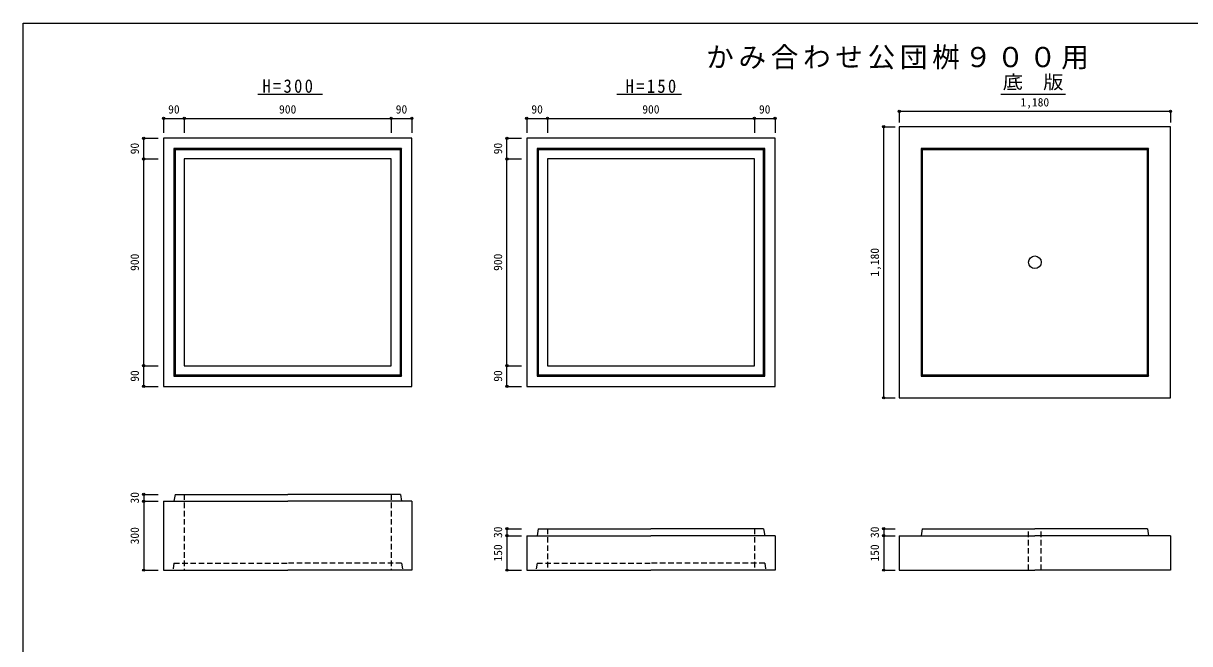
# Model space of a CAD drawing. Units: millimetres at full size, sheet at 1:20. Extents: x -3925 to 3915, y -2795 to 2605.
# Drawn here: x -3925 to 1148, y -95 to 2605 of the extents above; entities that cross this region are included whole.
import ezdxf
from ezdxf.enums import TextEntityAlignment as Align

# ---------------------------------------------------------------- set-up
doc = ezdxf.new("R2010")
doc.units = ezdxf.units.MM
doc.header["$LTSCALE"] = 20
doc.header["$PDMODE"] = 32
doc.header["$PDSIZE"] = 10
doc.linetypes.add('DASHED1', pattern=[1.8, 1.2, -0.6])
for name, color, linetype in [('0-1_躯体', 3, 'DASHED1'), ('0-3_建具', 7, 'Continuous'), ('F-0_F-0ﾚｲﾔ', 2, 'Continuous')]:
    doc.layers.add(name, color=color, linetype=linetype)
doc.styles.add('ＭＳ ゴシック', font='')
doc.styles.get('ＭＳ ゴシック').set_extended_font_data('MS Gothic')

msp = doc.modelspace()

# ---------------------------------------------------------------- linework, layer by layer
at = {"layer": '0-1_躯体', "linetype": 'Continuous'}
for p, q in [((-3270.33, 2059.74), (-3265.33, 2054.74)), ((-2280.33, 2059.74), (-2285.33, 2054.74)), ((-1690.33, 2059.74), (-1685.33, 2054.74)), ((-700.33, 2059.74), (-705.33, 2054.74)), ((-20.33, 2059.74), (-15.33, 2054.74)), ((969.67, 2059.74), (964.67, 2054.74)), ((-3265.33, 1074.74), (-3270.33, 1069.74)), ((-2285.33, 1074.74), (-2280.33, 1069.74)), ((-1685.33, 1074.74), (-1690.33, 1069.74)), ((-705.33, 1074.74), (-700.33, 1069.74)), ((-15.33, 1074.74), (-20.33, 1069.74)), ((964.67, 1074.74), (969.67, 1069.74)), ((-3315.33, 524.74), (-3315.33, 224.74)), ((-3315.33, 524.74), (-2775.33, 524.74)), ((-3265.33, 554.74), (-3270.33, 524.74)), ((-3265.33, 554.74), (-2775.33, 554.74)), ((-2285.33, 554.74), (-2775.33, 554.74)), ((-2235.33, 524.74), (-2775.33, 524.74)), ((-2285.33, 554.74), (-2280.33, 524.74)), ((-2235.33, 524.74), (-2235.33, 224.74)), ((-1735.33, 374.74), (-1735.33, 224.74)), ((-1735.33, 374.74), (-1195.33, 374.74)), ((-1685.33, 404.74), (-1690.33, 374.74)), ((-1685.33, 404.74), (-1195.33, 404.74)), ((-705.33, 404.74), (-1195.33, 404.74)), ((-655.33, 374.74), (-1195.33, 374.74)), ((-705.33, 404.74), (-700.33, 374.74)), ((-655.33, 374.74), (-655.33, 224.74)), ((-115.33, 374.74), (-115.33, 224.74)), ((-115.33, 374.74), (474.67, 374.74)), ((-15.33, 404.74), (-20.33, 374.74)), ((-15.33, 404.74), (474.67, 404.74)), ((964.67, 404.74), (474.67, 404.74)), ((1064.67, 374.74), (474.67, 374.74)), ((964.67, 404.74), (969.67, 374.74)), ((1064.67, 374.74), (1064.67, 224.74)), ((-3315.33, 224.74), (-2775.33, 224.74)), ((-2235.33, 224.74), (-2775.33, 224.74)), ((-1735.33, 224.74), (-1195.33, 224.74)), ((-655.33, 224.74), (-1195.33, 224.74)), ((-115.33, 224.74), (474.67, 224.74)), ((1064.67, 224.74), (474.67, 224.74))]:
    msp.add_line(p, q, dxfattribs=at)
at = {"layer": '0-1_躯体'}
for p, q in [((-3225.33, 554.74), (-3225.33, 224.74)), ((-2325.33, 554.74), (-2325.33, 224.74)), ((-1645.33, 404.74), (-1645.33, 224.74)), ((-745.33, 404.74), (-745.33, 224.74)), ((447.17, 224.74), (447.17, 404.74)), ((502.17, 224.74), (502.17, 404.74)), ((-3270.33, 254.74), (-3275.33, 224.74)), ((-3270.33, 254.74), (-2775.33, 254.74)), ((-2280.33, 254.74), (-2775.33, 254.74)), ((-2280.33, 254.74), (-2275.33, 224.74)), ((-1690.33, 254.74), (-1695.33, 224.74)), ((-1690.33, 254.74), (-1195.33, 254.74)), ((-700.33, 254.74), (-1195.33, 254.74)), ((-700.33, 254.74), (-695.33, 224.74))]:
    msp.add_line(p, q, dxfattribs=at)
at = {"layer": '0-1_躯体', "linetype": 'Continuous'}
for points in [[(-115.33, 974.74), (1064.67, 974.74), (1064.67, 2154.74), (-115.33, 2154.74)], [(-3315.33, 1024.74), (-2235.33, 1024.74), (-2235.33, 2104.74), (-3315.33, 2104.74)], [(-1735.33, 1024.74), (-655.33, 1024.74), (-655.33, 2104.74), (-1735.33, 2104.74)], [(-3270.33, 1069.74), (-2280.33, 1069.74), (-2280.33, 2059.74), (-3270.33, 2059.74)], [(-3265.33, 1074.74), (-2285.33, 1074.74), (-2285.33, 2054.74), (-3265.33, 2054.74)], [(-1690.33, 1069.74), (-700.33, 1069.74), (-700.33, 2059.74), (-1690.33, 2059.74)], [(-1685.33, 1074.74), (-705.33, 1074.74), (-705.33, 2054.74), (-1685.33, 2054.74)], [(-20.33, 1069.74), (969.67, 1069.74), (969.67, 2059.74), (-20.33, 2059.74)], [(-15.33, 1074.74), (964.67, 1074.74), (964.67, 2054.74), (-15.33, 2054.74)], [(-3225.33, 1114.74), (-2325.33, 1114.74), (-2325.33, 2014.74), (-3225.33, 2014.74)], [(-1645.33, 1114.74), (-745.33, 1114.74), (-745.33, 2014.74), (-1645.33, 2014.74)]]:
    msp.add_lwpolyline(points, close=True, dxfattribs=at)
msp.add_circle((474.67, 1564.74), 27.5, dxfattribs=at)
at = {"layer": '0-3_建具', "color": 2}
for p, q in [((-2904.83, 2295.67), (-2624.07, 2295.67)), ((-1343.06, 2295.7), (-1062.3, 2295.7)), ((326.94, 2295.7), (607.7, 2295.7))]:
    msp.add_line(p, q, dxfattribs=at)
at = {"layer": '0-3_建具'}
for p, q in [((-3315.33, 2191.01), (-3225.33, 2191.01)), ((-3315.33, 2191.01), (-3315.33, 2128.14)), ((-3225.33, 2191.01), (-3225.33, 2128.14)), ((-3225.33, 2191.01), (-2325.33, 2191.01)), ((-2325.33, 2191.01), (-2325.33, 2128.14)), ((-2325.33, 2191.01), (-2235.33, 2191.01)), ((-2235.33, 2191.01), (-2235.33, 2128.14)), ((-1735.33, 2191.01), (-1645.33, 2191.01)), ((-1735.33, 2191.01), (-1735.33, 2128.14)), ((-1645.33, 2191.01), (-1645.33, 2128.14)), ((-1645.33, 2191.01), (-745.33, 2191.01)), ((-745.33, 2191.01), (-745.33, 2128.14)), ((-745.33, 2191.01), (-655.33, 2191.01)), ((-655.33, 2191.01), (-655.33, 2128.14)), ((-115.33, 2221.98), (1064.67, 2221.98)), ((-115.33, 2221.98), (-115.33, 2173.06)), ((1064.67, 2221.98), (1064.67, 2173.06)), ((-182.57, 974.74), (-182.57, 2154.74)), ((-182.57, 2154.74), (-133.66, 2154.74)), ((-3401.6, 2014.74), (-3401.6, 2104.74)), ((-3401.6, 2104.74), (-3338.73, 2104.74)), ((-1821.6, 2014.74), (-1821.6, 2104.74)), ((-1821.6, 2104.74), (-1758.73, 2104.74)), ((-3401.6, 1114.74), (-3401.6, 2014.74)), ((-3401.6, 2014.74), (-3338.73, 2014.74)), ((-1821.6, 1114.74), (-1821.6, 2014.74)), ((-1821.6, 2014.74), (-1758.73, 2014.74)), ((-3401.6, 1024.74), (-3401.6, 1114.74)), ((-3401.6, 1114.74), (-3338.73, 1114.74)), ((-1821.6, 1024.74), (-1821.6, 1114.74)), ((-1821.6, 1114.74), (-1758.73, 1114.74)), ((-3401.6, 1024.74), (-3338.73, 1024.74)), ((-1821.6, 1024.74), (-1758.73, 1024.74)), ((-182.57, 974.74), (-133.66, 974.74)), ((-3401.6, 554.74), (-3401.6, 524.74)), ((-3401.6, 554.74), (-3338.73, 554.74)), ((-3401.6, 524.74), (-3338.73, 524.74)), ((-3401.6, 524.74), (-3401.6, 224.74)), ((-1821.6, 404.74), (-1821.6, 374.74)), ((-1821.6, 404.74), (-1758.73, 404.74)), ((-1821.6, 374.74), (-1758.73, 374.74)), ((-1821.6, 374.74), (-1821.6, 224.74)), ((-182.57, 404.74), (-182.57, 374.74)), ((-182.57, 404.74), (-133.66, 404.74)), ((-182.57, 374.74), (-133.66, 374.74)), ((-182.57, 374.74), (-182.57, 224.74)), ((-3401.6, 224.74), (-3338.73, 224.74)), ((-1821.6, 224.74), (-1758.73, 224.74)), ((-182.57, 224.74), (-133.66, 224.74))]:
    msp.add_line(p, q, dxfattribs=at)
for p in [(-3315.33, 2191.01), (-3225.33, 2191.01), (-2325.33, 2191.01), (-2235.33, 2191.01), (-1735.33, 2191.01), (-1645.33, 2191.01), (-745.33, 2191.01), (-655.33, 2191.01), (-115.33, 2221.98), (1064.67, 2221.98), (-182.57, 2154.74), (-3401.6, 2104.74), (-1821.6, 2104.74), (-3401.6, 2014.74), (-1821.6, 2014.74), (-3401.6, 1114.74), (-1821.6, 1114.74), (-3401.6, 1024.74), (-1821.6, 1024.74), (-182.57, 974.74), (-3401.6, 554.74), (-3401.6, 524.74), (-1821.6, 404.74), (-182.57, 404.74), (-1821.6, 374.74), (-182.57, 374.74), (-3401.6, 224.74), (-1821.6, 224.74), (-182.57, 224.74)]:
    msp.add_point(p, dxfattribs=at)
at = {"layer": 'F-0_F-0ﾚｲﾔ'}
msp.add_lwpolyline([(-3925.33, -2795.26), (-3925.33, 2604.74), (3914.67, 2604.74)], dxfattribs=at)

# ---------------------------------------------------------------- texts
at = {"layer": '0-3_建具', "style": 'ＭＳ ゴシック', "width": 1.1}
msp.add_text('底\u3000版', height=58.65, dxfattribs=at).set_placement((334.87, 2301.86), align=Align.BOTTOM_LEFT)
at = {"layer": '0-3_建具', "color": 4, "style": 'ＭＳ ゴシック'}
for s, p in [('90', (-3295.33, 2201.01)), ('900', (-2812.83, 2201.01)), ('90', (-2305.33, 2201.01)), ('90', (-1715.33, 2201.01)), ('900', (-1232.83, 2201.01)), ('90', (-725.33, 2201.01)), ('1,180', (412.17, 2231.98))]:
    msp.add_text(s, height=36.66, dxfattribs=at).set_placement(p, align=Align.BOTTOM_LEFT)
for s, p in [('90', (-3411.6, 2034.74)), ('90', (-1831.6, 2034.74)), ('1,180', (-192.57, 1502.24)), ('900', (-3411.6, 1527.24)), ('900', (-1831.6, 1527.24)), ('90', (-3411.6, 1044.74)), ('90', (-1831.6, 1044.74)), ('30', (-3411.6, 514.74)), ('300', (-3411.6, 337.24)), ('30', (-1831.6, 364.74)), ('30', (-192.57, 364.74)), ('150', (-1831.6, 262.24)), ('150', (-192.57, 262.24))]:
    msp.add_text(s, height=36.66, rotation=90, dxfattribs=at).set_placement(p, align=Align.BOTTOM_LEFT)
at = {"layer": '0-3_建具', "color": 3, "insert": (-954.89, 2403.63), "char_height": 87.98, "attachment_point": 7, "style": 'ＭＳ ゴシック'}
msp.add_mtext('\\T1.17;かみ合わせ公団桝９００用', dxfattribs=at)
at = {"layer": '0-3_建具', "char_height": 58.65, "attachment_point": 7, "style": 'ＭＳ ゴシック'}
for s, insert in [('\\T1.28;\\W0.9;H=300', (-2885.38, 2301.6)), ('\\T1.28;\\W0.9;H=150', (-1305.32, 2301.2))]:
    msp.add_mtext(s, dxfattribs=dict(at, insert=insert))

doc.saveas('drawing.dxf')
